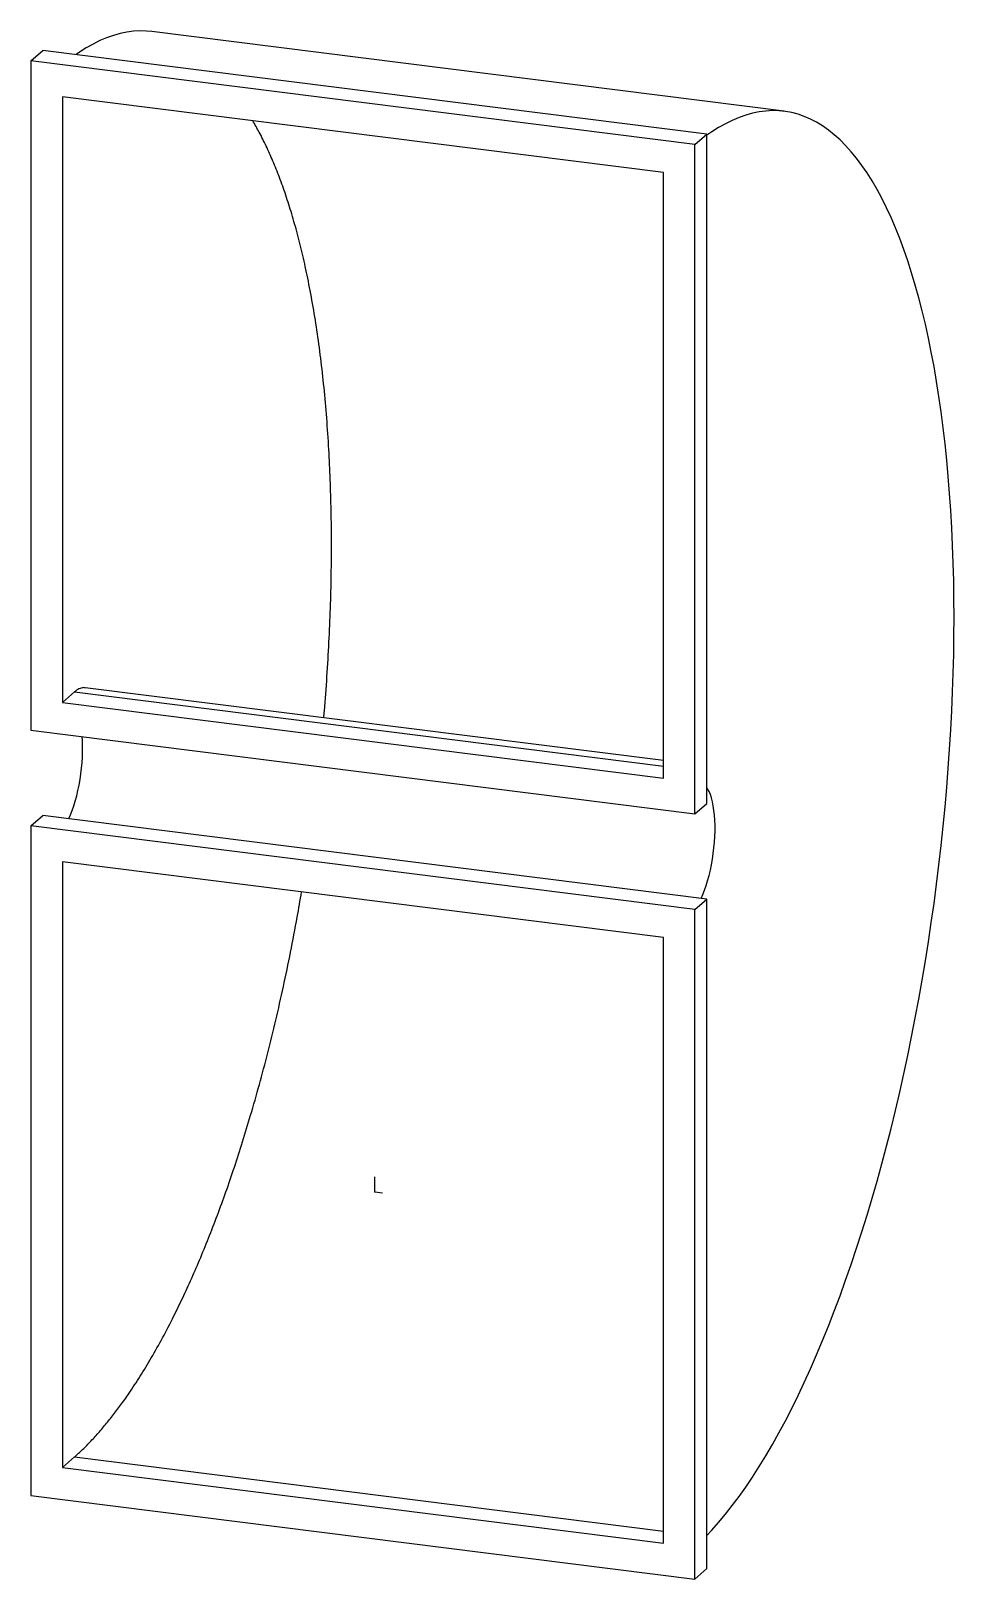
# Paper-space layout '_Dimetric' of a CAD drawing. Header units: inches. Extents: x -10.2 to 17.1, y -11.4 to 34.3.
import ezdxf

# ---------------------------------------------------------------- set-up
doc = ezdxf.new("R2010")
doc.units = ezdxf.units.IN
doc.header["$MEASUREMENT"] = 0
doc.header["$PDSIZE"] = -1

psp = doc.layouts.new('_Dimetric')

# ---------------------------------------------------------------- linework, layer by layer
at = {"color": 7, "linetype": 'Continuous', "lineweight": 25}
for p, q in [((12.104, 31.963), (-6.604, 34.32)), ((-10.175, 33.453), (-9.822, 33.764)), ((-10.175, 33.453), (-10.175, 13.654)), ((9.468, 30.978), (-10.175, 33.453)), ((9.822, 31.289), (-9.822, 33.764)), ((-9.24, 32.392), (-9.24, 14.479)), ((8.533, 30.153), (-9.24, 32.392)), ((9.468, 30.978), (9.822, 31.289)), ((9.822, 11.49), (9.822, 31.289)), ((9.468, 11.179), (9.468, 30.978)), ((8.533, 12.239), (8.533, 30.153)), ((-9.24, 14.479), (-8.886, 14.79)), ((-8.886, 14.79), (8.533, 12.596)), ((8.533, 12.758), (-8.574, 14.914)), ((-9.24, 14.479), (8.533, 12.239)), ((-10.175, 13.654), (9.468, 11.179)), ((9.468, 11.179), (9.822, 11.49)), ((-10.175, 10.825), (-9.822, 11.137)), ((9.822, 8.662), (-9.822, 11.137)), ((-10.175, 10.825), (-10.175, -8.974)), ((9.468, 8.35), (-10.175, 10.825)), ((-9.24, 9.764), (-9.24, -8.149)), ((8.533, 7.525), (-9.24, 9.764)), ((9.468, 8.35), (9.822, 8.662)), ((9.468, -11.449), (9.468, 8.35)), ((9.822, -11.137), (9.822, 8.662)), ((8.533, -10.388), (8.533, 7.525)), ((-9.24, -8.149), (-8.886, -7.837)), ((-9.24, -8.149), (8.533, -10.388)), ((-8.886, -7.837), (8.533, -10.032)), ((-10.175, -8.974), (9.468, -11.449)), ((9.468, -11.449), (9.822, -11.137))]:
    psp.add_line(p, q, dxfattribs=at)
at = {"color": 7, "linetype": 'Continuous'}
for q in [(0, 0.443), (0.22, -0.028)]:
    psp.add_line((0, 0), q, dxfattribs=at)
at = {"color": 7, "linetype": 'Continuous', "lineweight": 25, "flags": 128}
for points in [[(-6.604, 34.32), (-6.758, 34.334), (-6.951, 34.339), (-7.145, 34.328), (-7.341, 34.303), (-7.538, 34.262), (-7.737, 34.207), (-7.937, 34.137), (-8.137, 34.052), (-8.339, 33.952), (-8.541, 33.837), (-8.744, 33.708), (-8.842, 33.641)], [(9.822, -10.157), (9.964, -10.004), (10.167, -9.776), (10.369, -9.534), (10.571, -9.278), (10.772, -9.009), (10.971, -8.727), (11.17, -8.432), (11.367, -8.124), (11.563, -7.804), (11.758, -7.472), (11.951, -7.127), (12.142, -6.771), (12.331, -6.403), (12.518, -6.023), (12.703, -5.633), (12.885, -5.232), (13.066, -4.82), (13.243, -4.398), (13.418, -3.966), (13.59, -3.524), (13.76, -3.073), (13.926, -2.613), (14.089, -2.144), (14.249, -1.667), (14.406, -1.182), (14.559, -0.689), (14.708, -0.188), (14.854, 0.319), (14.996, 0.833), (15.134, 1.354), (15.269, 1.881), (15.399, 2.413), (15.525, 2.951), (15.647, 3.493), (15.764, 4.04), (15.877, 4.591), (15.986, 5.146), (16.09, 5.705), (16.19, 6.266), (16.285, 6.831), (16.375, 7.397), (16.46, 7.965), (16.54, 8.535), (16.616, 9.106), (16.686, 9.678), (16.752, 10.25), (16.812, 10.821), (16.867, 11.393), (16.917, 11.963), (16.962, 12.533), (17.002, 13.1), (17.037, 13.666), (17.066, 14.229), (17.09, 14.789), (17.108, 15.346), (17.122, 15.9), (17.13, 16.45), (17.132, 16.995), (17.13, 17.536), (17.122, 18.071), (17.108, 18.601), (17.09, 19.125), (17.066, 19.644), (17.037, 20.155), (17.002, 20.66), (16.962, 21.157), (16.917, 21.647), (16.867, 22.13), (16.812, 22.603), (16.752, 23.069), (16.686, 23.525), (16.616, 23.972), (16.54, 24.41), (16.46, 24.838), (16.375, 25.256), (16.285, 25.664), (16.19, 26.061), (16.09, 26.447), (15.986, 26.822), (15.877, 27.185), (15.764, 27.537), (15.647, 27.877), (15.525, 28.204), (15.399, 28.519), (15.269, 28.822), (15.134, 29.112), (14.996, 29.389), (14.854, 29.652), (14.708, 29.903), (14.559, 30.139), (14.406, 30.362), (14.249, 30.572), (14.089, 30.767), (13.926, 30.948), (13.76, 31.114), (13.59, 31.267), (13.418, 31.405), (13.243, 31.528), (13.066, 31.637), (12.885, 31.731), (12.703, 31.81), (12.518, 31.874), (12.331, 31.923), (12.142, 31.958), (11.951, 31.977), (11.758, 31.982), (11.563, 31.971), (11.367, 31.946), (11.17, 31.905), (10.971, 31.85), (10.772, 31.78), (10.571, 31.695), (10.369, 31.595), (10.167, 31.48), (9.964, 31.351), (9.822, 31.252)], [(-9.058, 11.041), (-9.009, 11.15), (-8.958, 11.279), (-8.91, 11.417), (-8.865, 11.562), (-8.823, 11.715), (-8.786, 11.872), (-8.752, 12.035), (-8.723, 12.2), (-8.698, 12.368), (-8.678, 12.536), (-8.663, 12.705), (-8.653, 12.871), (-8.648, 13.035), (-8.648, 13.195), (-8.653, 13.35), (-8.66, 13.463)], [(9.65, 8.684), (9.699, 8.793), (9.75, 8.922), (9.798, 9.06), (9.843, 9.205), (9.885, 9.358), (9.923, 9.515), (9.956, 9.678), (9.986, 9.843), (10.01, 10.011), (10.03, 10.179), (10.045, 10.348), (10.056, 10.514), (10.061, 10.678), (10.061, 10.838), (10.056, 10.993), (10.045, 11.142), (10.03, 11.284), (10.01, 11.417), (9.986, 11.541), (9.956, 11.655), (9.923, 11.758), (9.885, 11.849), (9.843, 11.928), (9.822, 11.962)]]:
    psp.add_lwpolyline(points, dxfattribs=at)
at = {"color": 7, "linetype": 'Continuous', "lineweight": 25}
for points, knots in [([(-1.513, 14.024), (-1.507, 14.092), (-1.469, 14.5), (-1.416, 15.247), (-1.355, 16.261), (-1.314, 17.266), (-1.289, 18.252), (-1.282, 19.215), (-1.292, 20.151), (-1.318, 21.066), (-1.361, 21.983), (-1.422, 22.895), (-1.503, 23.796), (-1.6, 24.661), (-1.713, 25.49), (-1.842, 26.28), (-1.982, 27.017), (-2.131, 27.7), (-2.289, 28.332), (-2.457, 28.928), (-2.634, 29.486), (-2.82, 30.006), (-3.013, 30.489), (-3.213, 30.934), (-3.412, 31.334), (-3.549, 31.571), (-3.614, 31.683)], [0, 0, 0, 0, 0.009069, 0.054841, 0.100622, 0.146481, 0.19231, 0.236982, 0.281386, 0.325598, 0.369667, 0.417013, 0.463796, 0.51009, 0.555972, 0.601479, 0.64646, 0.688255, 0.729522, 0.770303, 0.810605, 0.850338, 0.889432, 0.927941, 0.965888, 1, 1, 1, 1]), ([(-8.575, 14.912), (-8.59, 14.914), (-8.628, 14.919), (-8.689, 14.907), (-8.757, 14.881), (-8.823, 14.843), (-8.865, 14.808), (-8.886, 14.79)], [0, 0, 0, 0, 0.152366, 0.381251, 0.597184, 0.802989, 1, 1, 1, 1]), ([(-8.886, -7.837), (-8.847, -7.802), (-8.767, -7.73), (-8.646, -7.616), (-8.524, -7.495), (-8.401, -7.368), (-8.276, -7.235), (-8.151, -7.094), (-7.989, -6.906), (-7.789, -6.66), (-7.551, -6.348), (-7.283, -5.971), (-6.983, -5.52), (-6.653, -4.98), (-6.32, -4.391), (-6.008, -3.797), (-5.719, -3.205), (-5.451, -2.626), (-5.185, -2.014), (-4.921, -1.369), (-4.66, -0.695), (-4.405, 0.005), (-4.156, 0.73), (-3.912, 1.484), (-3.664, 2.299), (-3.415, 3.175), (-3.167, 4.114), (-2.93, 5.08), (-2.705, 6.073), (-2.493, 7.092), (-2.314, 8.027), (-2.212, 8.626), (-2.17, 8.874)], [0, 0, 0, 0, 0.0145, 0.029157, 0.043971, 0.058941, 0.074067, 0.089347, 0.104779, 0.133472, 0.162698, 0.192461, 0.233142, 0.274746, 0.317309, 0.360844, 0.396299, 0.432304, 0.468871, 0.506049, 0.543822, 0.581361, 0.619336, 0.657771, 0.69672, 0.74082, 0.785303, 0.830152, 0.875423, 0.921213, 0.967435, 1, 1, 1, 1])]:
    psp.add_open_spline(points, degree=3, knots=knots, dxfattribs=at)
at = {"color": 7, "linetype": 'Continuous'}
psp.add_point((0, 0), dxfattribs=at)

doc.saveas('drawing.dxf')
